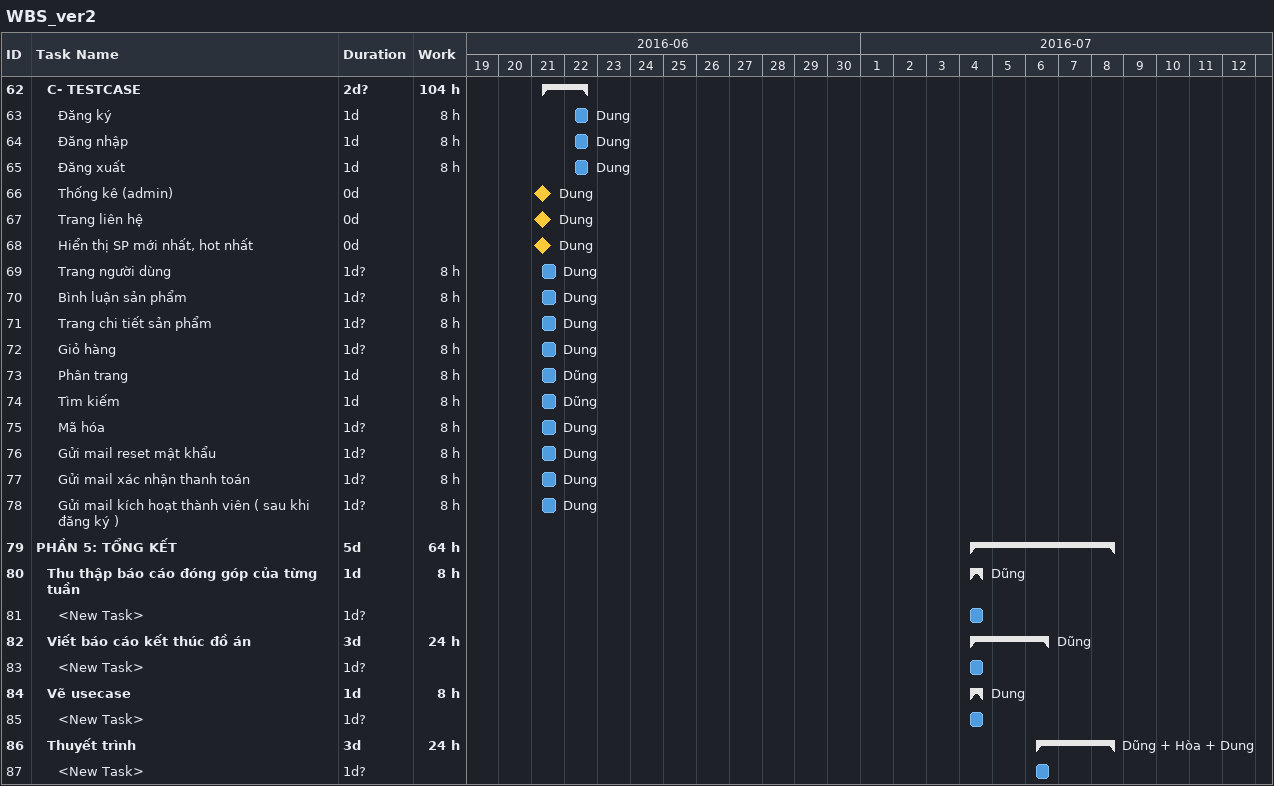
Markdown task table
WBS_ver2

| ID | Level | Task | Duration | Start | Finish | Resources | Work (h) |
|---|---|---|---|---|---|---|---|
| 62 | 2 | **C- TESTCASE** | 2d? | 2016-06-21 | 2016-06-22 |  | 104 |
| 63 | 3 | Đăng ký | 1d | 2016-06-22 | 2016-06-22 | Dung | 8 |
| 64 | 3 | Đăng nhập | 1d | 2016-06-22 | 2016-06-22 | Dung | 8 |
| 65 | 3 | Đăng xuất | 1d | 2016-06-22 | 2016-06-22 | Dung | 8 |
| 66 | 3 | Thống kê (admin) | 0d | 2016-06-21 | 2016-06-21 | Dung |  |
| 67 | 3 | Trang liên hệ | 0d | 2016-06-21 | 2016-06-21 | Dung |  |
| 68 | 3 | Hiển thị SP mới nhất, hot nhất | 0d | 2016-06-21 | 2016-06-21 | Dung |  |
| 69 | 3 | Trang người dùng | 1d? | 2016-06-21 | 2016-06-21 | Dung | 8 |
| 70 | 3 | Bình luận sản phẩm | 1d? | 2016-06-21 | 2016-06-21 | Dung | 8 |
| 71 | 3 | Trang chi tiết sản phẩm | 1d? | 2016-06-21 | 2016-06-21 | Dung | 8 |
| 72 | 3 | Giỏ hàng | 1d? | 2016-06-21 | 2016-06-21 | Dung | 8 |
| 73 | 3 | Phân trang | 1d | 2016-06-21 | 2016-06-21 | Dũng | 8 |
| 74 | 3 | Tìm kiếm | 1d | 2016-06-21 | 2016-06-21 | Dũng | 8 |
| 75 | 3 | Mã hóa | 1d? | 2016-06-21 | 2016-06-21 | Dung | 8 |
| 76 | 3 | Gửi mail reset mật khẩu | 1d? | 2016-06-21 | 2016-06-21 | Dung | 8 |
| 77 | 3 | Gửi mail xác nhận thanh toán | 1d? | 2016-06-21 | 2016-06-21 | Dung | 8 |
| 78 | 3 | Gửi mail kích hoạt thành viên ( sau khi đăng ký ) | 1d? | 2016-06-21 | 2016-06-21 | Dung | 8 |
| 79 | 1 | **PHẦN 5: TỔNG KẾT** | 5d | 2016-07-04 | 2016-07-08 |  | 64 |
| 80 | 2 | **Thu thập báo cáo đóng góp của từng tuần** | 1d | 2016-07-04 | 2016-07-04 | Dũng | 8 |
| 81 | 3 | <New Task> | 1d? | 2016-07-04 | 2016-07-04 |  |  |
| 82 | 2 | **Viết báo cáo kết thúc đồ án** | 3d | 2016-07-04 | 2016-07-06 | Dũng | 24 |
| 83 | 3 | <New Task> | 1d? | 2016-07-04 | 2016-07-04 |  |  |
| 84 | 2 | **Vẽ usecase** | 1d | 2016-07-04 | 2016-07-04 | Dung | 8 |
| 85 | 3 | <New Task> | 1d? | 2016-07-04 | 2016-07-04 |  |  |
| 86 | 2 | **Thuyết trình** | 3d | 2016-07-06 | 2016-07-08 | Dũng + Hòa + Dung | 24 |
| 87 | 3 | <New Task> | 1d? | 2016-07-06 | 2016-07-06 |  |  |
